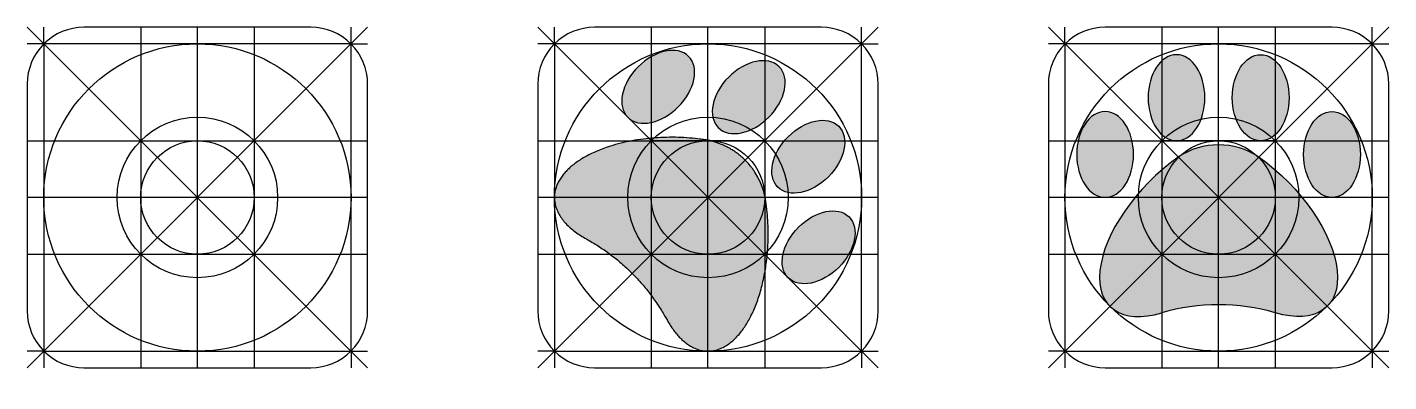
# Model space of a CAD drawing. Header units: feet. Extents: x 0 to 120, y -1 to 30.
import ezdxf

# ---------------------------------------------------------------- set-up
doc = ezdxf.new("R2010")
doc.units = ezdxf.units.FT
doc.header["$MEASUREMENT"] = 0
doc.layers.add('DogOs', color=50, linetype='Continuous')

msp = doc.modelspace()

# ---------------------------------------------------------------- hatches: boundary and pattern name
at = {"layer": 'DogOs', "true_color": 0xf5f5f7}
h = msp.add_hatch(color=7, dxfattribs=at)
h.dxf.hatch_style = 1
edge = h.paths.add_edge_path()
edge.add_ellipse((63.59, 23.84), major_axis=(2.68, 2.68), ratio=0.659789, start_angle=0, end_angle=360, ccw=False)
edge = h.paths.add_edge_path()
edge.add_ellipse((55.61, 24.75), major_axis=(2.68, 2.68), ratio=0.659789, start_angle=0, end_angle=360, ccw=False)
edge = h.paths.add_edge_path()
edge.add_ellipse((68.84, 18.59), major_axis=(2.68, 2.68), ratio=0.659789, start_angle=0, end_angle=360)
edge = h.paths.add_edge_path()
edge.add_ellipse((69.75, 10.61), major_axis=(2.68, 2.68), ratio=0.659789, start_angle=0, end_angle=360)
h = msp.add_hatch(color=7, dxfattribs=at)
h.dxf.hatch_style = 1
edge = h.paths.add_edge_path()
edge.add_ellipse((101.29, 23.79), major_axis=(0, 3.79), ratio=0.659789, start_angle=0, end_angle=360, ccw=False)
edge = h.paths.add_edge_path()
edge.add_ellipse((95, 18.79), major_axis=(0, 3.79), ratio=0.659789, start_angle=0, end_angle=360, ccw=False)
edge = h.paths.add_edge_path()
edge.add_ellipse((108.71, 23.79), major_axis=(0, 3.79), ratio=0.659789, start_angle=0, end_angle=360)
edge = h.paths.add_edge_path()
edge.add_ellipse((115, 18.79), major_axis=(0, 3.79), ratio=0.659789, start_angle=0, end_angle=360)
h = msp.add_hatch(color=7, dxfattribs=at)
h.dxf.hatch_style = 1
edge = h.paths.add_edge_path()
edge.add_spline(control_points=[(49.28, 11.35), (43.77, 14.36), (48.07, 17.84), (52.38, 21.33), (60, 20.04), (64.2, 19.2), (65.04, 15), (66.33, 7.38), (62.84, 3.07), (59.36, -1.23), (56.35, 4.28), (53.83, 8.83), (49.28, 11.35)], knot_values=[0, 0, 0, 1.323841, 1.323841, 2.647681, 2.647681, 3.825111, 3.825111, 5.148951, 5.148951, 6.472792, 6.472792, 7.027932, 7.027932, 7.027932], weights=[1, 0.788813, 1, 0.788813, 1, 0.831655, 1, 0.788813, 1, 0.788813, 1, 0.961724, 1], degree=2, periodic=0)
h = msp.add_hatch(color=7, dxfattribs=at)
h.dxf.hatch_style = 1
edge = h.paths.add_edge_path()
edge.add_spline(control_points=[(100, 4.85), (93.98, 3.07), (94.55, 8.58), (95.13, 14.09), (101.44, 18.56), (105, 20.94), (108.56, 18.56), (114.87, 14.09), (115.45, 8.58), (116.02, 3.07), (110, 4.85), (105, 6.27), (100, 4.85)], knot_values=[0, 0, 0, 1.323841, 1.323841, 2.647681, 2.647681, 3.825111, 3.825111, 5.148951, 5.148951, 6.472792, 6.472792, 7.027932, 7.027932, 7.027932], weights=[1, 0.788813, 1, 0.788813, 1, 0.831655, 1, 0.788813, 1, 0.788813, 1, 0.961724, 1], degree=2, periodic=0)

# ---------------------------------------------------------------- linework, layer by layer
for p, q in [((0, 30), (30, 0)), ((30, 30), (0, 0)), ((1.46, 28.54), (1.46, 30)), ((10, 30), (10, 0)), ((15, 0), (15, 30)), ((20, 30), (20, 0)), ((28.54, 28.54), (28.54, 30)), ((45, 30), (75, 0)), ((75, 30), (45, 0)), ((46.46, 28.54), (46.46, 30)), ((55, 30), (55, 0)), ((60, 0), (60, 30)), ((65, 30), (65, 0)), ((73.54, 28.54), (73.54, 30)), ((90, 30), (120, 0)), ((120, 30), (90, 0)), ((91.46, 28.54), (91.46, 30)), ((100, 30), (100, 0)), ((105, 0), (105, 30)), ((110, 30), (110, 0)), ((118.54, 28.54), (118.54, 30)), ((1.46, 28.54), (0, 28.54)), ((28.54, 28.54), (30, 28.54)), ((46.46, 28.54), (45, 28.54)), ((73.54, 28.54), (75, 28.54)), ((91.46, 28.54), (90, 28.54)), ((118.54, 28.54), (120, 28.54)), ((0, 20), (30, 20)), ((45, 20), (75, 20)), ((60, 20), (55, 20)), ((65, 20), (60, 20)), ((90, 20), (120, 20)), ((105, 20), (100, 20)), ((110, 20), (105, 20)), ((30, 15), (0, 15)), ((75, 15), (45, 15)), ((120, 15), (90, 15)), ((0, 10), (30, 10)), ((45, 10), (75, 10)), ((90, 10), (120, 10)), ((1.46, 1.46), (0, 1.46)), ((1.46, 1.46), (1.46, 0)), ((28.54, 1.46), (28.54, 0)), ((28.54, 1.46), (30, 1.46)), ((46.46, 1.46), (45, 1.46)), ((46.46, 1.46), (46.46, 0)), ((73.54, 1.46), (73.54, 0)), ((73.54, 1.46), (75, 1.46)), ((91.46, 1.46), (90, 1.46)), ((91.46, 1.46), (91.46, 0)), ((118.54, 1.46), (118.54, 0)), ((118.54, 1.46), (120, 1.46))]:
    msp.add_line(p, q)
for points in [[(5, 0), (25, 0, 0.414214), (30, 5), (30, 25, 0.414214), (25, 30), (5, 30, 0.414214), (0, 25), (0, 5, 0.414214)], [(50, 0), (70, 0, 0.414214), (75, 5), (75, 25, 0.414214), (70, 30), (50, 30, 0.414214), (45, 25), (45, 5, 0.414214)], [(95, 0), (115, 0, 0.414214), (120, 5), (120, 25, 0.414214), (115, 30), (95, 30, 0.414214), (90, 25), (90, 5, 0.414214)]]:
    msp.add_lwpolyline(points, format="xyb", close=True)
for points in [[(1.46, 1.46), (28.54, 1.46), (28.54, 28.54), (1.46, 28.54)], [(46.46, 1.46), (73.54, 1.46), (73.54, 28.54), (46.46, 28.54)], [(91.46, 1.46), (118.54, 1.46), (118.54, 28.54), (91.46, 28.54)]]:
    msp.add_lwpolyline(points, close=True)
for centre, radius in [((15, 15), 13.54), ((60, 15), 13.54), ((105, 15), 13.54), ((15, 15), 7.07), ((60, 15), 7.07), ((105, 15), 7.07), ((15, 15), 5), ((60, 15), 5), ((105, 15), 5)]:
    msp.add_circle(centre, radius)
at = {"layer": 'DogOs'}
for centre, radius, start, end in [((105, 13.23), 6.41, 56.2691, 123.7309), ((105, -12.7), 18.25, 74.0964, 105.9036)]:
    msp.add_arc(centre, radius, start, end, dxfattribs=at)
at = {"layer": 'DogOs', "extrusion": (0, 0, -1)}
for centre, major_axis in [((55.61, 24.75), (2.68, 2.68)), ((63.59, 23.84), (2.68, 2.68)), ((101.29, 23.79), (0, 3.79)), ((95, 18.79), (0, 3.79))]:
    msp.add_ellipse(centre, major_axis=major_axis, ratio=0.659789, dxfattribs=at)
at = {"layer": 'DogOs'}
for centre, major_axis in [((108.71, 23.79), (0, 3.79)), ((68.84, 18.59), (2.68, 2.68)), ((115, 18.79), (0, 3.79)), ((69.75, 10.61), (2.68, 2.68))]:
    msp.add_ellipse(centre, major_axis=major_axis, ratio=0.659789, dxfattribs=at)
msp.add_ellipse((102.71, 12.71), major_axis=(-7.29, -7.29), ratio=0.514719, start_param=4.393293, end_param=7.040974, dxfattribs=at)
at = {"layer": 'DogOs', "extrusion": (0, 0, -1)}
msp.add_ellipse((107.29, 12.71), major_axis=(-7.29, 7.29), ratio=0.514719, start_param=1.2517, end_param=3.899381, dxfattribs=at)
at = {"layer": 'DogOs'}
msp.add_rational_spline([(49.28, 11.35), (43.77, 14.36), (48.07, 17.84), (52.38, 21.33), (60, 20.04), (64.2, 19.2), (65.04, 15), (66.33, 7.38), (62.84, 3.07), (59.36, -1.23), (56.35, 4.28), (53.83, 8.83), (49.28, 11.35)], [1, 0.788813431551, 1, 0.788813431551, 1, 0.831655014697, 1, 0.788813431551, 1, 0.788813431551, 1, 0.961724126209, 1], degree=2, knots=[0, 0, 0, 1.323841, 1.323841, 2.647681, 2.647681, 3.825111, 3.825111, 5.148951, 5.148951, 6.472792, 6.472792, 7.027932, 7.027932, 7.027932], dxfattribs=at)

doc.saveas('drawing.dxf')
